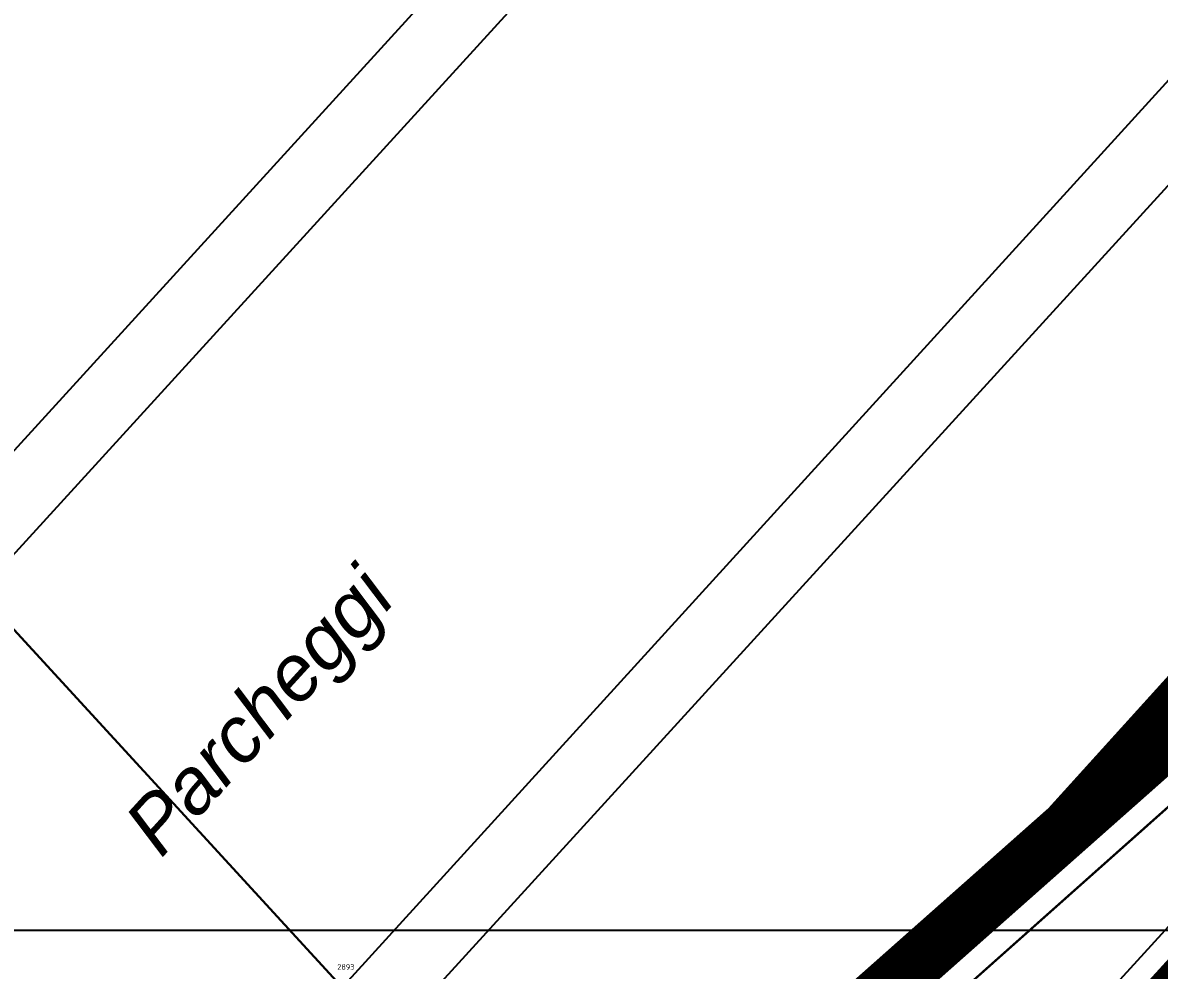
# Model space of a CAD drawing. Extents: x 9555 to 11275, y -8412 to -6382.
# Drawn here: x 10124.64 to 10165.41, y -7985.74 to -7951.73 of the extents above; entities that cross this region are included whole.
import ezdxf

# ---------------------------------------------------------------- set-up
doc = ezdxf.new("R2010")
doc.units = 0
doc.header["$MEASUREMENT"] = 0
doc.header["$XCLIPFRAME"] = 2
doc.linetypes.add('DASHEDX2', pattern=[1.5, 1, -0.5])
doc.linetypes.add('TRATTEGGIATA', pattern=[0.75, 0.5, -0.25])
doc.layers.get('0').update_dxf_attribs({"color": 53, "lineweight": 50})
for name, color, linetype in [('01_PROG', 7, 'Continuous'), ('02_CAT', 7, 'Continuous'), ('Conf Lotti_xLIMITE Comparto', 30, 'DASHEDX2'), ('Fgl-Cat_Txt-DivisioneAllegati', 161, 'DASHEDX2'), ('GEI-Nome_P', 6, 'Continuous'), ('Immagine', 181, 'Continuous'), ('Ril-Strada', 4, 'Continuous')]:
    doc.layers.add(name, color=color, linetype=linetype)
for name, color, linetype, lineweight in [('Fgl.957C_Estratto', 154, 'Continuous', 30), ('Fgl.957E_Estratto', 5, 'Continuous', 30), ('x Area Rilievo', 1, 'Continuous', 15)]:
    doc.layers.add(name, color=color, linetype=linetype, lineweight=lineweight)
doc.styles.add('ArialCorsivo', font='ariali.ttf')
doc.styles.get("Standard").update_dxf_attribs({"font": 'isocp.shx'})
picture_1 = doc.add_image_def('image1.png', size_in_pixel=(3510, 4950))
picture_2 = doc.add_image_def('image2.png', size_in_pixel=(4950, 3510))
picture_3 = doc.add_image_def('image3.png', size_in_pixel=(3510, 4950))

# ---------------------------------------------------------------- blocks, each defined once
blk = doc.blocks.new('20043-1_Prog-Confini')
at = {"layer": 'Conf Lotti_xLIMITE Comparto', "const_width": 1}
blk.add_lwpolyline([(10220.161, -8076.806), (10388.565, -7891.63), (10442.571, -7940.744), (10443.955, -7939.223), (10542.721, -8029.042), (10562.905, -8006.848), (10508.899, -7957.733), (10535.138, -7928.88), (10501.476, -7898.267), (10547.189, -7848.002), (10411.97, -7725.031), (10340.578, -7745.23), (10225.512, -7871.756), (10219.572, -7866.354), (10165.524, -7925.785), (10195.694, -7953.18), (10145.19, -8008.626)], close=True, dxfattribs=at)
blk = doc.blocks.new('-Fgl. 957D Estratto Foglio Intero_PostFR1')
at = {"layer": 'Immagine'}
image = blk.add_image(picture_1, insert=(10047.107, -8052.467), size_in_units=(594.323, 838.148), rotation=0.001621, dxfattribs=at)
image.set_boundary_path([(307.502, 335.181), (3170.12, 4586.921)])
image.dxf.flags = 15
blk = doc.blocks.new('-Fgl. 957E Estratto Foglio Intero_PostFR2')
at = {"layer": 'Immagine'}
image = blk.add_image(picture_2, insert=(9917.284, -8422.509), size_in_units=(838.183, 594.348), rotation=0.00109, dxfattribs=at)
image.set_boundary_path([(308.756, 193.629), (4680.161, 3410.458)])
image.dxf.flags = 15
blk = doc.blocks.new('-Fgl. 958 Estratto Foglio Intero_PostFR3')
at = {"layer": 'Immagine'}
image = blk.add_image(picture_3, insert=(9716.786, -8308.175), size_in_units=(1485.814, 2095.379), rotation=-0.001044, dxfattribs=at)
image.set_boundary_path([(486.986, 415.0435), (2987.88, 4584.8433)])
image.dxf.flags = 15
blk = doc.blocks.new('- Fogli_Unione (Estratti_20043_SpostatoComeAll.957E_SuRIL_PostFR1-FR2-FR3 (2021-02-08)')
for name in ['-Fgl. 958 Estratto Foglio Intero_PostFR3', '-Fgl. 957D Estratto Foglio Intero_PostFR1', '-Fgl. 957E Estratto Foglio Intero_PostFR2']:
    blk.add_blockref(name, (0, 0))
blk = doc.blocks.new('2493-1_PostFRAZ')
at = {"layer": 'Fgl-Cat_Txt-DivisioneAllegati', "const_width": 2}
blk.add_lwpolyline([(10228.586, -7853.468), (10162.698, -7925.92), (10192.91, -7953.353), (10072.999, -8059.629), (10057.864, -8046.235), (10041.285, -8064.108), (10030.149, -8071.975), (9972.714, -8134.103)], dxfattribs=at)
at = {"layer": 'Fgl.957C_Estratto'}
for points in [[(10146.154, -7997.313), (10104.745, -7952.179), (10072.089, -7959.768), (10065.308, -7954.228)], [(10072.951, -8062.257), (10135.98, -8006.376), (10195.694, -7953.18)]]:
    blk.add_lwpolyline(points, dxfattribs=at)
at = {"layer": 'Fgl.957E_Estratto'}
blk.add_lwpolyline([(10195.694, -7953.18), (10135.98, -8006.376), (10055.535, -8077.698), (9990.365, -8150.487), (10203.253, -8346.254), (10255.466, -8393.789), (10405.812, -8288.049), (10404.165, -8285.636), (10413.29, -8279.33), (10414.982, -8281.676), (10491.483, -8229.14), (10489.659, -8226.497), (10499.645, -8220.001), (10501.423, -8222.098), (10579.344, -8168.071), (10701.597, -8098.12)], dxfattribs=at)
at = {"layer": '02_CAT'}
blk.add_blockref('- Fogli_Unione (Estratti_20043_SpostatoComeAll.957E_SuRIL_PostFR1-FR2-FR3 (2021-02-08)', (2.401, 6.764), dxfattribs=at)

msp = doc.modelspace()

# ---------------------------------------------------------------- linework, layer by layer
at = {"layer": 'Ril-Strada'}
msp.add_lwpolyline([(9971.896, -8134.389), (10028.91, -8071.822), (10039.211, -8065.018), (10065.42, -8036.232), (10067.269, -8037.915), (10057.666, -8048.462), (10084.75, -8073.467), (10110.887, -8044.31), (10152.088, -7999.139), (10193.966, -7953.226), (10164.619, -7926.555), (10153.614, -7938.634, -0.961679), (10151.837, -7936.873), (10168.891, -7918.162)], format="xyb", dxfattribs=at)
for points in [[(10146.181, -7943.103), (10092.165, -8002.361, 0.911029), (10094.012, -8004.045), (10148.029, -7944.788, 0.944437)], [(10174.553, -7944.093), (10136.554, -7985.858), (10105.312, -8020.098, 1), (10107.108, -8021.849), (10176.433, -7945.813, 1)]]:
    msp.add_lwpolyline(points, format="xyb", close=True, dxfattribs=at)
at = {"layer": 'x Area Rilievo', "linetype": 'TRATTEGGIATA', "lineweight": 0, "ltscale": 10, "const_width": 1}
msp.add_lwpolyline([(10561.071, -7840.391), (10415.946, -7709.147), (10326.96, -7738.791), (10288.996, -7748.932), (10283.895, -7766.399), (10280.736, -7779.083), (10263.249, -7802.296), (10149.988, -7927.536), (10182.712, -7957.129), (10084.037, -8066.241), (10054.064, -8039.135), (10024.505, -8071.821), (10019.775, -8077.051), (10070.409, -8122.842), (10149.878, -8034.968), (10222.804, -8100.918), (10229.342, -8093.529), (10229.342, -8093.529), (10397.888, -7907.157), (10402.978, -7911.76), (10454.44, -7958.3)], close=True, dxfattribs=at)

# ---------------------------------------------------------------- block references
at = {"layer": '01_PROG'}
msp.add_blockref('20043-1_Prog-Confini', (0, 0), dxfattribs=at)
at = {"layer": '02_CAT'}
msp.add_blockref('2493-1_PostFRAZ', (0, 0), dxfattribs=at)

# ---------------------------------------------------------------- texts
at = {"layer": 'GEI-Nome_P'}
msp.add_text('2893', height=0.2, dxfattribs=at).set_placement((10135.924, -7985.72))
at = {"layer": 'Ril-Strada', "color": 7, "style": 'ArialCorsivo'}
msp.add_text('Parcheggi', height=2, rotation=47.6436, dxfattribs=at).set_placement((10129.607, -7981.742))

doc.saveas('drawing.dxf')
